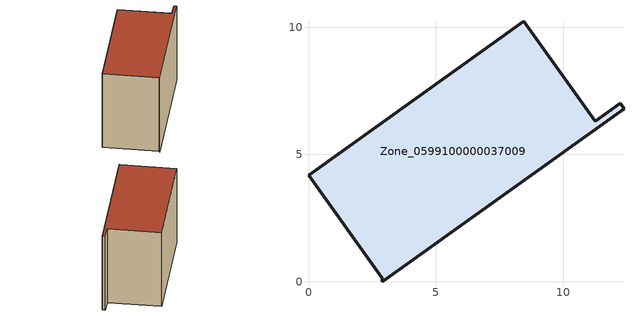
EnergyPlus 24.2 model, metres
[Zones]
Zone_0599100000037009
 floor ground (C_G): 2.89,0 2.9,0.14 0,4.18 8.46,10.23 11.25,6.31 12.23,7.01 12.39,6.79 z0
 wall outside (C_F): 2.9,0.14 2.89,0 12.39,6.79 12.23,7.01 11.25,6.31 8.46,10.23 0,4.18 2.9,0.14 z0:7.7
 roof outside (C_R): 0,4.18 2.9,0.14 2.89,0 12.39,6.79 12.23,7.01 11.25,6.31 8.46,10.23 z7.7
[BUILDING]
Pand.0599100000037009: North Axis=0; Terrain=City; Loads Convergence Tolerance Value=0.04; Temperature Convergence Tolerance Value=0.4; Solar Distribution=FullExterior; Maximum Number of Warmup Days=25; Minimum Number of Warmup Days=1
[Site:Location]
Rotterdam.The.Hague.AP_ZH_NLD Design_Conditions: Latitude=51.96; Longitude=4.45; Time Zone=1; Elevation=-4.5
[SITE:GROUNDTEMPERATURE:BUILDINGSURFACE]
18, 18, 18, 18, 18, 18, 18, 18, 18, 18, 18, 18
[MATERIAL] Thermal Absorptance=0.9; Solar Absorptance=0.7; Visible Absorptance=0.7
Name | Roughness | Thickness | Conductivity | Density | Specific Heat
G.TI.1975-1991 | MediumSmooth | 0.15 | 0.288461 | 540 | 1210
F.TI.1975-1991 | Rough | 0.3 | 0.230769 | 1920 | 840
R.TI.1975-1991 | MediumRough | 0.2 | 0.153846 | 1500 | 1000
[CONSTRUCTION]
C_G: G.TI.1975-1991
C_F: F.TI.1975-1991
C_R: R.TI.1975-1991
[ZONE]
Zone_0599100000037009: Type=1; Multiplier=1; Ceiling Height=Autocalculate; Volume=Autocalculate; Floor Area=autocalculate; Part of Total Floor Area=Yes
[ZONEINFILTRATION:DESIGNFLOWRATE]
Infil_Zone_0599100000037009: Zone or ZoneList or Space or SpaceList=Zone_0599100000037009; Schedule=AlwaysOn; Design Flow Rate Calculation Method=Flow/Area; Flow Rate per Floor Area=0.003; Constant Term Coefficient=1; Temperature Term Coefficient=0; Velocity Term Coefficient=0; Velocity Squared Term Coefficient=0
[HVACTEMPLATE:ZONE:IDEALLOADSAIRSYSTEM]
Zone_0599100000037009: Maximum Heating Supply Air Temperature=50; Minimum Cooling Supply Air Temperature=13; Maximum Heating Supply Air Humidity Ratio=0.0156; Minimum Cooling Supply Air Humidity Ratio=0.0077; Heating Limit=NoLimit; Cooling Limit=NoLimit; Dehumidification Control Type=ConstantSensibleHeatRatio; Cooling Sensible Heat Ratio=0.7; Dehumidification Setpoint=60; Humidification Control Type=None; Humidification Setpoint=30; Outdoor Air Method=None; Outdoor Air Flow Rate per Person=0.00944; Outdoor Air Flow Rate per Zone Floor Area=0; Outdoor Air Flow Rate per Zone=0; Demand Controlled Ventilation Type=None; Outdoor Air Economizer Type=NoEconomizer; Heat Recovery Type=None; Sensible Heat Recovery Effectiveness=0.7; Latent Heat Recovery Effectiveness=0.65
[ZONECONTROL:THERMOSTAT]
ThermostatControl_Zone_0599100000037009: Zone or ZoneList=Zone_0599100000037009; Control Type Schedule=DualSetpointControlType; Control 1=Thermostat_Zone_0599100000037009; Temperature Difference Between Cutout And Setpoint=0
[THERMOSTATSETPOINT:DUALSETPOINT]
Thermostat_Zone_0599100000037009: Heating Setpoint Temperature Schedule=HeatingSetpoint_Zone_0599100000037009; Cooling Setpoint Temperature Schedule=CoolingSetpoint_Zone_0599100000037009
[SCHEDULE:COMPACT]
HeatingSetpoint_Zone_0599100000037009: Through: 12/31, For: AllDays, Until: 24:00, 21
CoolingSetpoint_Zone_0599100000037009: Through: 12/31, For: AllDays, Until: 24:00, 24
DualSetpointControlType: Through: 12/31, For: AllDays, Until: 24:00, 4
AlwaysOn: Through: 12/31, For: AllDays, Until: 24:00, 1
